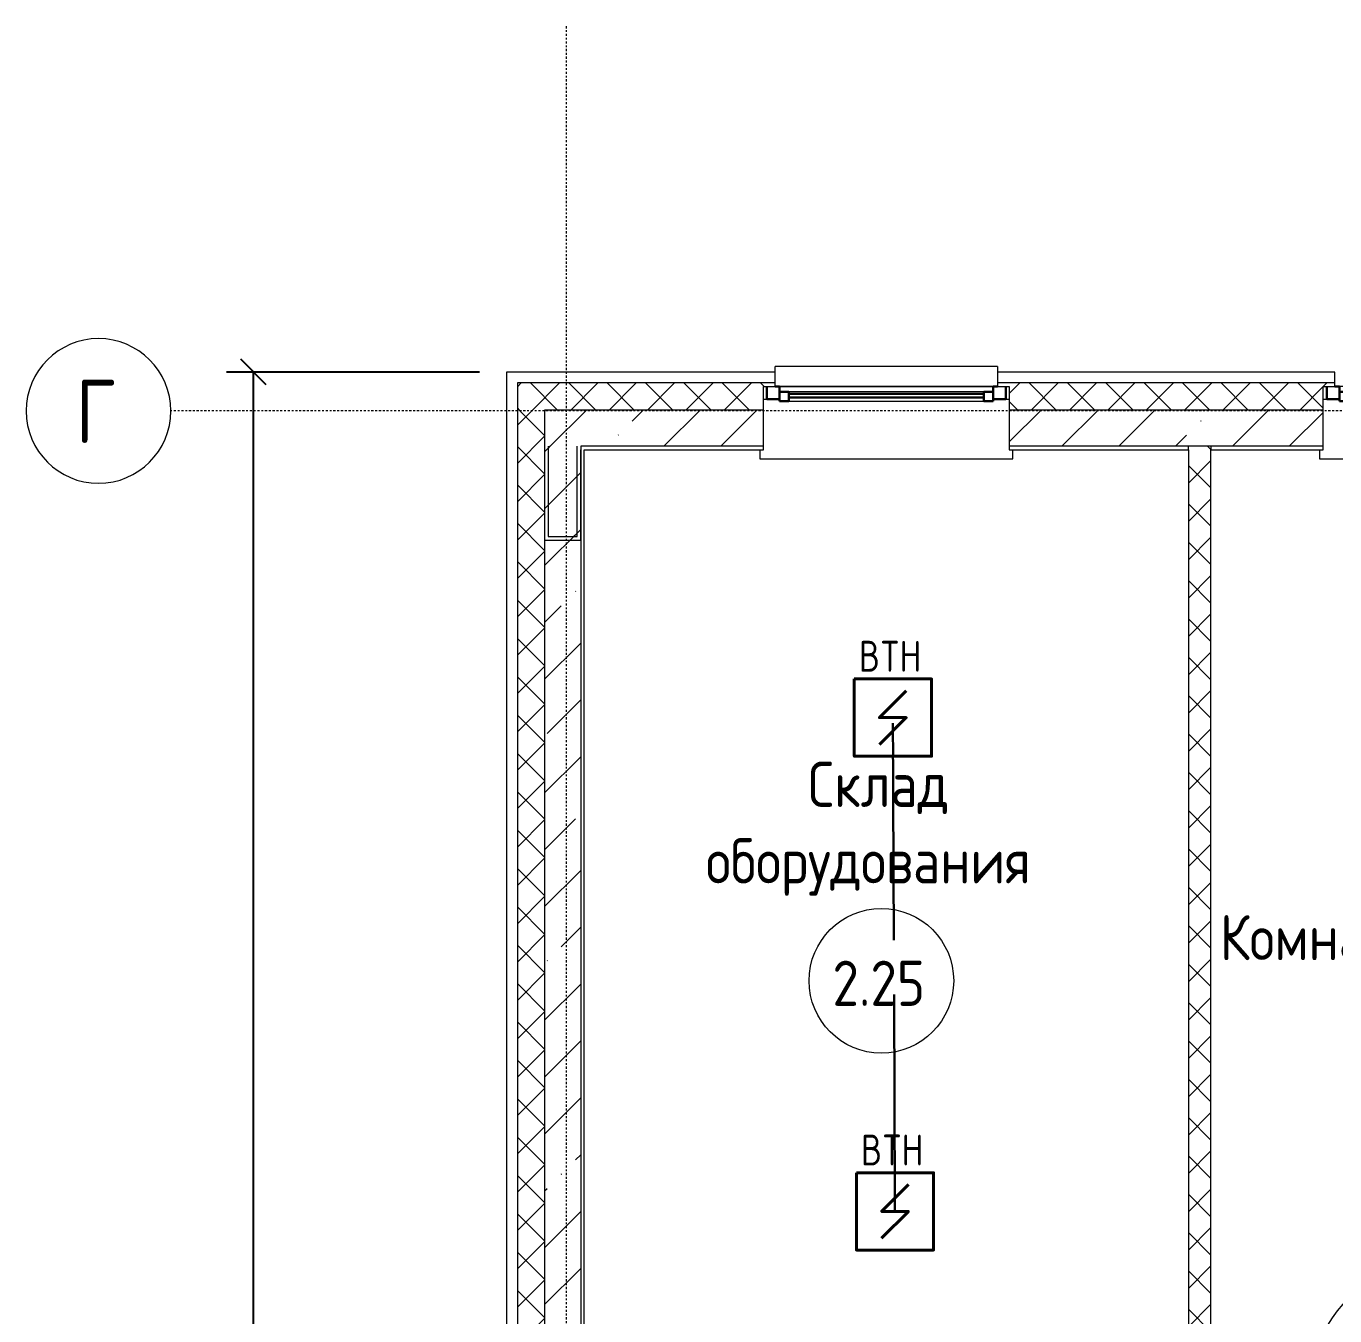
# Model space of a CAD drawing. Header units: millimetres. Extents: x -174154 to -170572, y -111302 to -109817.
# Drawn here: x -171778.7 to -171706.4, y -110530.2 to -110458.9 of the extents above; entities that cross this region are included whole.
import ezdxf

# ---------------------------------------------------------------- set-up
doc = ezdxf.new("R2010")
doc.units = ezdxf.units.MM
doc.set_wipeout_variables(frame=1)
doc.linetypes.add('ACAD_ISO02W100', pattern=[15, 12, -3])
doc.linetypes.add('ADSK_Линия сетки', pattern=[21, 12, -3, 3, -3])
doc.layers.get('Defpoints').update_dxf_attribs({"color": 70})
for name, color, linetype, lineweight in [('!Подложка', 252, 'ACAD_ISO02W100', 25), ('Двери', 7, 'Continuous', 18), ('Кабель ПС', 20, 'ACAD_ISO02W100', 30), ('Каркас_Импост', 7, 'Continuous', 18), ('Марки помещений', 7, 'Continuous', 18), ('Окна', 7, 'Continuous', 18), ('Оси', 7, 'Continuous', 9), ('Остекление', 7, 'Continuous', 30), ('Отлив', 7, 'Continuous', 18), ('Панель', 7, 'Continuous', 18), ('Подоконник_Верхний брус', 7, 'Continuous', 18), ('ПС', 1, 'Continuous', 50), ('Размеры', 7, 'Continuous', 9), ('Стены разрез', 7, 'Continuous', 40), ('Стены штриховка', 7, 'Continuous', 18)]:
    doc.layers.add(name, color=color, linetype=linetype, lineweight=lineweight)
doc.styles.add('GOST Common', font='GOST Common.ttf', dxfattribs={"width": 0.9, "height": 250})
doc.styles.add('GOST Common_1', font='GOST Common.ttf', dxfattribs={"width": 0.9, "height": 350})
doc.styles.get("Standard").update_dxf_attribs({"font": 'GOST_A.TTF'})
doc.dimstyles.new('ADSK_Проверочный', dxfattribs={"dimscale": 304.8, "dimtxt": 251.428749, "dimasz": 0.463911, "dimexe": 0.492126, "dimexo": 0.492126, "dimgap": 0.164042, "dimtad": 1, "dimdec": 0, "dimdsep": 46, "dimtxsty": 'GOST Common', "dimblk1": 'OBLIQUE', "dimblk2": 'OBLIQUE', "dimsah": 1, "dimcen": 0.09, "dimazin": 0, "dimtfac": 1, "dimtdec": 4, "dimtix": 1, "dimtmove": 0, "dimatfit": 3, "dimfxl": 1, "dimtvp": 1, "dimtolj": 1, "dimtzin": 0, "dimarcsym": 2})
pattern_1 = [(45, (30280, 12305), (-106.066, 106.066), []), (135, (30280, 12305), (-106.066, -106.066), [])]
pattern_2 = [(45, (30280, 12305), (-314.309, 314.309), []), (45, (30594.3, 12305), (-314.309, 314.309), [555.625, -111.125, 3.353, -107.772])]

# ---------------------------------------------------------------- blocks, each defined once
blk = doc.blocks.new('*U11')
at = {"layer": 'ПС', "ltscale": 300, "insert": (138.9, 388.4), "char_height": 120, "width": 281.478, "attachment_point": 5, "bg_fill": 3, "box_fill_scale": 1, "bg_fill_color": 256, "bg_fill_transparency": 0}
blk.add_mtext('BTH', dxfattribs=at)
blk.add_wipeout([(0, 300), (300, 300), (300, 0), (0, 0)]).dxf.layer = 'ПС'
at = {"layer": 'ПС', "color": 1, "lineweight": 40}
blk.add_lwpolyline([(0, 300), (300, 300), (300, 0), (0, 0)], close=True, dxfattribs=at)
at = {"layer": 'ПС', "lineweight": 40, "ltscale": 100}
blk.add_lwpolyline([(202.1, 254.3), (97.9, 150), (202.1, 150), (97.9, 45.7)], dxfattribs=at)
blk = doc.blocks.new('AC_Дверь_Однопольная_ПВХ - 960х2080h М ОЛ Глухой низ с доводчиком-799938-В_АР_ПЭ_02 Этаж')
at = {"layer": 'Панель', "lineweight": 30}
blk.add_line((500, 62.5), (500, 1062.5), dxfattribs=at)
at = {"layer": 'Панель'}
blk.add_arc((500, 62.5), 1000, 90, 180, dxfattribs=at)
blk = doc.blocks.new('B2B_Окно_1створка - 1320х1460h-729011-В_АР_ПЭ_02 Этаж')
at = {"layer": 'Каркас_Импост', "lineweight": 30}
for p, q in [((-660, 135), (-660, 65)), ((-590, 135), (-615, 135)), ((-590, 105), (-590, 135)), ((-540, 105), (-590, 105)), ((-590, 105), (-590, 55)), ((-540, 55), (-540, 105)), ((540, 105), (540, 55)), ((590, 105), (540, 105)), ((590, 135), (590, 105)), ((615, 135), (590, 135)), ((590, 55), (590, 105)), ((660, 65), (660, 135)), ((-660, 65), (-590, 65)), ((-590, 55), (-540, 55)), ((540, 55), (590, 55)), ((590, 65), (660, 65))]:
    blk.add_line(p, q, dxfattribs=at)
at = {"layer": 'Каркас_Импост'}
for p, q in [((590, 135), (-590, 135)), ((540, 105), (-540, 105)), ((-540, 55), (540, 55))]:
    blk.add_line(p, q, dxfattribs=at)
at = {"layer": 'Остекление'}
for p, q in [((540, 95), (-540, 95)), ((-540, 95), (-540, 75)), ((-540, 75), (540, 75)), ((540, 75), (540, 95))]:
    blk.add_line(p, q, dxfattribs=at)
blk = doc.blocks.new('В2В_Подоконник_ПВХ - ПВХ-717279-В_АР_ПЭ_02 Этаж')
at = {"layer": 'Подоконник_Верхний брус'}
for p, q in [((-680, 0), (-660, 0)), ((660, 0), (680, 0)), ((-700, -280), (-700, -330)), ((700, -330), (700, -280)), ((-700, -330), (700, -330))]:
    blk.add_line(p, q, dxfattribs=at)
blk = doc.blocks.new('B2B_Отлив - Отлив_металлический-717280-В_АР_ПЭ_02 Этаж')
at = {"layer": 'Отлив'}
for p, q in [((-615, 80), (-615, 110)), ((615, 110), (-615, 110)), ((615, 110), (615, 80)), ((-615, 1), (615, 1))]:
    blk.add_line(p, q, dxfattribs=at)
blk = doc.blocks.new('Ось сетки - D8-4846-В_АР_ПЭ_02 Этаж')
at = {"layer": 'Оси', "lineweight": 18}
for start, end in [(360, 180), (180, 360)]:
    blk.add_arc((0, 0), 4, start, end, dxfattribs=at)
blk = doc.blocks.new('_Oblique')
at = {"color": 0, "linetype": 'ByBlock', "lineweight": -2}
blk.add_line((-0.5, -0.5), (0.5, 0.5), dxfattribs=at)
blk = doc.blocks.new('*D508')
at = {"layer": 'Defpoints', "color": 0, "transparency": 16777216}
for p in [(-1399.35439, 14680), (0, 14680), (0, 0)]:
    blk.add_point(p, dxfattribs=at)
at = {"layer": 'Размеры', "color": 0, "lineweight": -2, "transparency": 16777216}
for p, q in [((-150, 14680), (-1549.35439, 14680)), ((-1399.35439, 0), (-1399.35439, 14680)), ((-150, 0), (-1549.35439, 0))]:
    blk.add_line(p, q, dxfattribs=at)
at = {"layer": 'Размеры', "color": 0, "lineweight": -2, "transparency": 16777216, "xscale": 141.4, "yscale": 141.4, "zscale": 141.4}
for p, rotation in [((-1399.35439, 14680), 90), ((-1399.35439, 0), 270)]:
    blk.add_blockref('_Oblique', p, dxfattribs=dict(at, rotation=rotation))
at = {"layer": 'Размеры', "color": 0, "transparency": 16777216, "insert": (-1574.35439, 7340), "char_height": 250, "width": 915.3711068, "attachment_point": 5, "rotation": 90, "style": 'GOST Common'}
blk.add_mtext('\\A1;14680', dxfattribs=at)
blk = doc.blocks.new('ADSK_Марка_Помещение_2_ГОСТ21-501-2011 - Имя и Категория-86712-В_АР_ПЭ_02 Этаж')
at = {"layer": 'Марки помещений'}
blk.add_circle((0, 0), 4, dxfattribs=at)
blk = doc.blocks.new('A$C02fe7d8c')
at = {"layer": 'Стены разрез', "lineweight": 20, "true_color": 0x636466}
h = blk.add_hatch(dxfattribs=at)
h.set_pattern_fill('FP_1', color=251, style=0, pattern_type=2)
h.set_pattern_definition(pattern_1)
h.paths.add_polyline_path([(14910, 14470), (14910, 14620), (12060, 14620), (12060, 14600), (12125, 14600), (12125, 14470), (12138.9, 14470)])
h.paths.add_polyline_path([(10636.6, 14470), (10765, 14470), (10765, 14600), (10830, 14600), (10830, 14620), (9885.5, 14620), (9885.5, 14600), (9950.5, 14600), (9950.5, 14470)])
h.paths.add_polyline_path([(8590.5, 14470), (8590.5, 14600), (8655.5, 14600), (8655.5, 14620), (5810, 14620), (5810, 14600), (5875, 14600), (5875, 14470), (6129.8, 14470)])
h.paths.add_polyline_path([(4515, 14470), (4515, 14600), (4580, 14600), (4580, 14620), (2715, 14620), (2715, 14600), (2780, 14600), (2780, 14470), (3125.2, 14470)])
h.paths.add_polyline_path([(1420, 14470), (1420, 14600), (1485, 14600), (1485, 14620), (60, 14620), (60, 14470), (210, 14470)])
h = blk.add_hatch(dxfattribs=at)
h.set_pattern_fill('FP_1', color=251, style=0, pattern_type=2)
h.set_pattern_definition(pattern_1)
h.paths.add_polyline_path([(120.7, 210), (210, 210), (210, 14470), (60, 14470), (60, 210)])
h = blk.add_hatch(dxfattribs=at)
h.set_pattern_fill('FP_2', color=251, style=0, pattern_type=2)
h.set_pattern_definition(pattern_2)
h.paths.add_polyline_path([(14392.3, 14270), (14910, 14270), (14910, 14470), (12125, 14470), (12125, 14270), (13641.1, 14270)])
h.paths.add_polyline_path([(10570, 14270), (10765, 14270), (10765, 14470), (9950.5, 14470), (9950.5, 14270), (10445, 14270)])
h.paths.add_polyline_path([(8590.5, 14270), (8590.5, 14470), (5875, 14470), (5875, 14270), (6620, 14270)])
h.paths.add_polyline_path([(3895, 14270), (4515, 14270), (4515, 14470), (2780, 14470), (2780, 14270), (3770, 14270)])
h.paths.add_polyline_path([(1420, 14270), (1420, 14470), (210, 14470), (210, 14270), (410, 14270)])
h = blk.add_hatch(dxfattribs=at)
h.set_pattern_fill('FP_2', color=251, style=0, pattern_type=2)
h.set_pattern_definition(pattern_2)
h.paths.add_polyline_path([(210, 410), (410, 410), (410, 14270), (210, 14270), (210, 430)])
h = blk.add_hatch(dxfattribs=at)
h.set_pattern_fill('FP_2', color=251, style=0, pattern_type=2)
h.set_pattern_definition(pattern_2)
h.paths.add_polyline_path([(230, 13770), (390, 13770), (390, 14270), (230, 14270), (230, 14250)])
h = blk.add_hatch(dxfattribs=at)
h.set_pattern_fill('FP_1', color=251, style=0, pattern_type=2)
h.set_pattern_definition(pattern_1)
h.paths.add_polyline_path([(3895, 8890), (3895, 14270), (3770, 14270), (3770, 8890)])
at = {"layer": 'Оси', "linetype": 'ADSK_Линия сетки'}
for p, q in [((330, 16592.9), (330, -2195)), ((32780, 14465), (-1856.4, 14465))]:
    blk.add_line(p, q, dxfattribs=at)
at = {"layer": 'Стены разрез', "color": 251, "lineweight": 20, "true_color": 0x636466}
for p, q in [((1485, 14680), (0, 14680)), ((0, 14680), (0, 0)), ((1485, 14600), (1485, 14680)), ((4580, 14680), (2715, 14680)), ((2715, 14680), (2715, 14600)), ((4580, 14600), (4580, 14680)), ((1420, 14250), (1420, 14600)), ((1420, 14600), (1485, 14600)), ((2715, 14600), (2780, 14600)), ((2780, 14600), (2780, 14250)), ((4515, 14250), (4515, 14600)), ((4515, 14600), (4580, 14600)), ((210, 14250), (210, 13750)), ((410, 13750), (410, 14250)), ((430, 14250), (1420, 14250)), ((430, 8533.5), (430, 14250)), ((2780, 14250), (3770, 14250)), ((3770, 14250), (3770, 8890)), ((3895, 14250), (4515, 14250)), ((3895, 8890), (3895, 14250)), ((210, 13750), (410, 13750))]:
    blk.add_line(p, q, dxfattribs=at)
at = {"layer": 'Стены штриховка', "color": 251, "lineweight": 20, "true_color": 0x636466}
for p, q in [((1485, 14620), (60, 14620)), ((60, 14620), (60, 60)), ((4580, 14620), (2715, 14620)), ((1420, 14470), (210, 14470)), ((210, 14470), (210, 210)), ((4515, 14470), (2780, 14470)), ((230, 14270), (230, 14250)), ((390, 14250), (390, 14270)), ((1420, 14270), (410, 14270)), ((410, 14270), (410, 410)), ((4515, 14270), (2780, 14270)), ((3770, 14250), (3770, 14270)), ((3895, 14270), (3895, 14250)), ((230, 14250), (230, 13770)), ((390, 13770), (390, 14250)), ((230, 13770), (390, 13770))]:
    blk.add_line(p, q, dxfattribs=at)
at = {"layer": 'Двери', "color": 251, "lineweight": 20, "true_color": 0x636466}
blk.add_blockref('AC_Дверь_Однопольная_ПВХ - 960х2080h М ОЛ Глухой низ с доводчиком-799938-В_АР_ПЭ_02 Этаж', (4895, 8827.5), dxfattribs=at)
at = {"layer": 'Марки помещений', "color": 251, "lineweight": 20, "true_color": 0x636466, "xscale": 99.99999999999993, "yscale": 99.99999999999993, "zscale": 99.99999999999993}
blk.add_blockref('ADSK_Марка_Помещение_2_ГОСТ21-501-2011 - Имя и Категория-86712-В_АР_ПЭ_02 Этаж', (2072.5, 11313.6), dxfattribs=at)
blk.add_blockref('ADSK_Марка_Помещение_2_ГОСТ21-501-2011 - Имя и Категория-86712-В_АР_ПЭ_02 Этаж', (2072.5, 11313.6), dxfattribs=at)
blk.add_blockref('ADSK_Марка_Помещение_2_ГОСТ21-501-2011 - Имя и Категория-86712-В_АР_ПЭ_02 Этаж', (2072.5, 11313.6), dxfattribs=at)
at = {"layer": 'Окна', "color": 251, "lineweight": 20, "true_color": 0x636466}
for name, p in [('B2B_Отлив - Отлив_металлический-717280-В_АР_ПЭ_02 Этаж', (2100, 14600)), ('B2B_Окно_1створка - 1320х1460h-729011-В_АР_ПЭ_02 Этаж', (2100, 14465)), ('B2B_Окно_1створка - 1320х1460h-729011-В_АР_ПЭ_02 Этаж', (5195, 14465)), ('В2В_Подоконник_ПВХ - ПВХ-717279-В_АР_ПЭ_02 Этаж', (2100, 14530)), ('В2В_Подоконник_ПВХ - ПВХ-717279-В_АР_ПЭ_02 Этаж', (5195, 14530))]:
    blk.add_blockref(name, p, dxfattribs=at)
at = {"layer": 'Оси', "lineweight": 18, "xscale": 99.99999999999993, "yscale": 99.99999999999993, "zscale": 99.99999999999993, "rotation": 89.99999999999982}
blk.add_blockref('Ось сетки - D8-4846-В_АР_ПЭ_02 Этаж', (-2256.4, 14465), dxfattribs=at)
at = {"layer": 'Марки помещений', "color": 251, "lineweight": 20, "true_color": 0x636466, "char_height": 250, "attachment_point": 1, "style": 'GOST Common'}
for s, insert, width in [('Склад', (1667.7, 12525.2), 995.696), ('Склад', (1667.7, 12525.2), 995.696), ('Склад', (1667.7, 12525.2), 995.696), ('оборудования', (1102.1, 12101.9), 2359.366), ('оборудования', (1102.1, 12101.9), 2359.366), ('оборудования', (1102.1, 12101.9), 2359.366), ('Комната', (3944.5, 11678.2), 1500.759), ('2.25', (1801.9, 11425), 663.797), ('2.25', (1801.9, 11425), 663.797), ('2.25', (1801.9, 11425), 663.797)]:
    blk.add_mtext(s, dxfattribs=dict(at, insert=insert, width=width))
at = {"layer": 'Оси', "insert": (-2383.5, 14638.2), "char_height": 350, "width": 274.177, "attachment_point": 1, "style": 'GOST Common_1'}
blk.add_mtext('\\fGOST Common|b0|i0|c204|p34|;\\W.9;Г', dxfattribs=at)
at = {"layer": 'Размеры'}
dim = blk.add_linear_dim(base=(-1399.4, 14680), p1=(0, 0), p2=(0, 14680), angle=90, dimstyle='ADSK_Проверочный', override={"dimpost": '<>', "dimfxl": 14680}, dxfattribs=at)
dim.commit()
dim.dimension.update_dxf_attribs({"geometry": '*D508', "text_midpoint": (-1574.4, 7340)})

msp = doc.modelspace()

# ---------------------------------------------------------------- block references
at = {"layer": 'ПС', "color": 0, "xscale": 0.01424277820484836, "yscale": 0.01424277820484836, "zscale": 0.01424277820484836}
for p in [(-171732.94, -110499.234), (-171732.824, -110526.541)]:
    msp.add_blockref('*U11', p, dxfattribs=at)

# ---------------------------------------------------------------- next in the draw order: linework, layer by layer
at = {"layer": 'Кабель ПС'}
msp.add_lwpolyline([(-171730.688, -110524.404), (-171730.803, -110497.098)], dxfattribs=at)

# ---------------------------------------------------------------- next in the draw order: block references
at = {"layer": '!Подложка', "ltscale": 20, "xscale": 0.01, "yscale": 0.01, "zscale": 0.01}
msp.add_blockref('A$C02fe7d8c', (-171752.166, -110624.788), dxfattribs=at)

doc.saveas('drawing.dxf')
